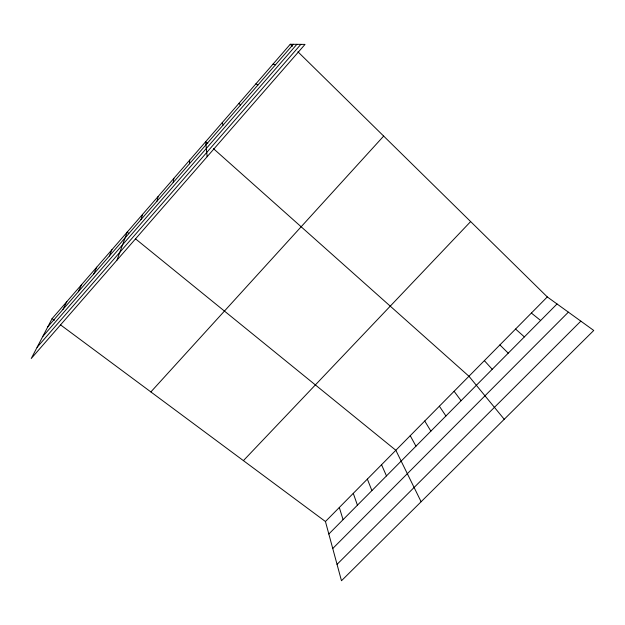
<?xml version="1.0" encoding="UTF-8"?>
<svg xmlns="http://www.w3.org/2000/svg" width="625" height="625" viewBox="0 0 625 625"><rect width="100%" height="100%" fill="white"/><g stroke="black" fill="none" stroke-linecap="round" stroke-linejoin="round"><path stroke-width="0.94" d="M189.5 163.766L189.695 160.109M173.18 182.555L173.867 178.344M157 201.172L158.172 196.422M140.969 219.625L142.625 214.336M116.992 260.125L127.203 232.094L128.703 233.312M109.344 256.023L111.922 249.703M93.742 273.984L96.773 267.156M78.281 291.781L81.75 284.453M62.961 309.414L66.859 301.609M52.102 318.617L31.25 358.492L305.023 44.398L290.266 44.258L52.102 318.617L54.383 320.305M47.766 326.898L293.305 44.289M42.695 336.602L296.883 44.32M37.094 347.32L300.859 44.359M150.867 391.93L383.672 136.078M243.406 460.633L470.641 221.578M325.445 521.531L547.297 296.938L593.75 330.461L341.477 580.742L325.445 521.531L60.461 324.82M328.828 534.016L557.039 303.969M332.75 548.508L568.375 312.156M337.039 564.367L580.836 321.141M273.031 64.117L275.5 64.781M255.953 83.789L257.867 85.078M531.375 313.062L540.633 320.5M135.445 238.789L395.836 450.273L421.109 501.734M207.797 143.609L205.672 141.711L207.148 156.695M213.477 148.664L468.953 376.258L504.227 419.273M515.578 329.047L524.367 336.898M290.266 44.258L292.352 46.312M297.906 51.773L547.297 296.938M499.914 344.914L508.234 353.164M484.367 360.648L492.227 369.297M454.102 391.289L461.078 400.695M239.031 103.273L240.406 105.18M439.367 406.203L445.922 415.977M424.742 421.008L430.883 431.133M410.234 435.695L415.961 446.18M381.547 464.734L386.461 475.906M367.359 479.094L371.891 490.602M353.281 493.344L357.422 505.188M222.273 122.578L223.109 125.086M339.312 507.492L343.07 519.656"/></g></svg>
